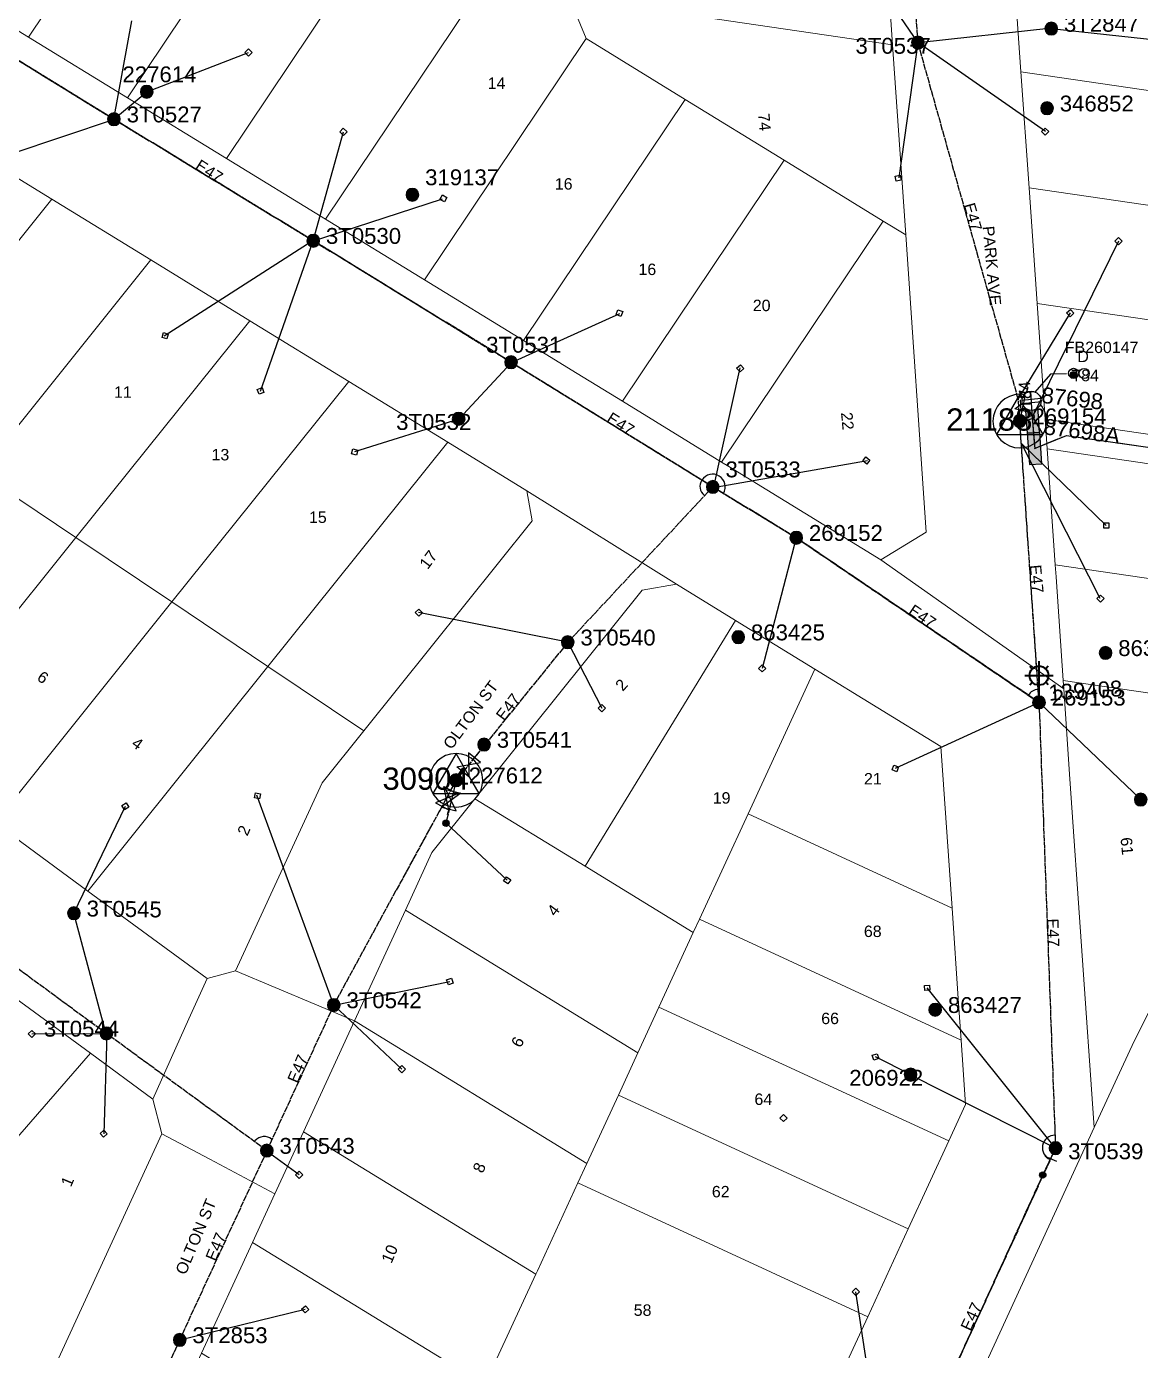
# Model space of a CAD drawing. Header units: metres. Extents: x 268894 to 271187, y 6187806 to 6189595.
# Drawn here: x 269968.2 to 270143.7, y 6188421.9 to 6188630.5 of the extents above; entities that cross this region are included whole.
import ezdxf
from ezdxf.enums import TextEntityAlignment as Align

# ---------------------------------------------------------------- set-up
doc = ezdxf.new("R2010")
doc.units = ezdxf.units.M
doc.linetypes.add('Cable Exist OH', pattern=[1, 1, 0])
doc.linetypes.add('Cable Exist UG', pattern=[8.2, 4, -1.2, 1.8, -1.2])
doc.layers.get('0').update_dxf_attribs({"color": 6})
doc.layers.add('Cadastre Land Parcels_SP_EXT', color=9, linetype='Continuous', lineweight=5)
doc.layers.add('Cadastre Roads_SP_EXT', color=9, linetype='Continuous', lineweight=5)
for name, color, linetype in [('Duct_SP_EXT', 7, 'Continuous'), ('Equip_LV_EXT', 7, 'Continuous'), ('Equip_SL_EXT', 7, 'Continuous'), ('Equip_SP_SL_EXT', 7, 'Continuous'), ('Mains_HV_EXT', 7, 'Continuous'), ('Mains_LV_EXT', 7, 'Continuous'), ('Mains_SL_EXT', 7, 'Continuous'), ('Services_SP_EXT', 7, 'Continuous'), ('Sub_SP_TR_HV_LV_EXT', 7, 'Continuous'), ('SupportsOH_SP_TR_HV_LV_SL_EXT', 7, 'Continuous'), ('SupportsUG_SP_LV_EXT', 7, 'Continuous'), ('Trench_SP_EXT', 7, 'Continuous')]:
    doc.layers.add(name, color=color, linetype=linetype)
doc.styles.add('iecARIAL', font='arial.ttf', dxfattribs={"height": 2})
doc.styles.add('POLE_LABEL', font='arial.ttf')
doc.styles.get("Standard").update_dxf_attribs({"font": 'arial.ttf'})

# ---------------------------------------------------------------- blocks, each defined once
blk = doc.blocks.new('SUB_POLE_EXT')
blk.add_wipeout([(0, 4.22), (0.42, 4.2), (0.83, 4.14), (1.21, 4.05), (1.62, 3.9), (1.99, 3.72), (2.35, 3.51), (2.68, 3.26), (2.99, 2.99), (3.28, 2.66), (3.52, 2.34), (3.76, 1.92), (3.9, 1.62), (4.04, 1.23), (4.18, 0.63), (4.22, 0), (4.18, -0.61), (4.06, -1.15), (3.9, -1.62), (3.58, -2.24), (3.22, -2.73), (2.97, -3.01), (2.68, -3.26), (2.36, -3.5), (2, -3.72), (1.64, -3.89), (1.25, -4.03), (0.82, -4.14), (0.42, -4.2), (0, -4.22), (-0.41, -4.2), (-0.8, -4.15), (-1.21, -4.05), (-1.62, -3.9), (-1.99, -3.73), (-2.35, -3.51), (-2.68, -3.26), (-2.96, -3.02), (-3.23, -2.72), (-3.51, -2.35), (-3.71, -2.01), (-3.91, -1.6), (-4.05, -1.21), (-4.16, -0.76), (-4.22, -0.14), (-4.21, 0.39), (-4.14, 0.83), (-4.03, 1.27), (-3.9, 1.63), (-3.71, 2.02), (-3.5, 2.37), (-3.28, 2.67), (-2.99, 2.99), (-2.68, 3.27), (-2.33, 3.52), (-1.98, 3.73), (-1.63, 3.9), (-1.2, 4.05), (-0.78, 4.15), (-0.4, 4.21)])
blk.add_line((2.16, 0.48), (2.16, 0.48, 0))
blk.add_lwpolyline([(-4.22, 0, 1), (4.22, 0, 1)], format="xyb", close=True)
blk.add_lwpolyline([(2.14, 0.52), (0, 4.22), (-3.66, -2.11), (3.66, -2.11)], close=True)
for tag, height, flags, p in [('ASSET_NUM', 3.5, 8, (2, 2)), ('STREET_CODE', 0.2, 9, (1.5, 0)), ('CONSTRUCTED_VOLTAGE', 0.2, 9, (1.5, -0.2)), ('OPERATING_VOLTAGE', 0.2, 9, (1.5, -0.6)), ('OPERATED_BY', 0.2, 9, (1.5, -0.8)), ('ORIENTATION', 0.2, 9, (1.5, -1.2)), ('OWNED_BY', 0.2, 9, (1.5, -1.4)), ('SECONDARY_VOLTAGE', 0.2, 9, (1.5, -1.6)), ('STATE', 0.2, 9, (1.5, -1.8)), ('SUBSTATION_TYPE', 0.2, 9, (1.5, -2)), ('NO_PHASES', 0.2, 9, (1.5, -0.4)), ('MAINTAINED_BY', 0.2, 9, (1.5, -1)), ('STREETNAME', 0.2, 9, (1.5, -2.8)), ('SUBURB', 0.2, 9, (1.5, -3)), ('Z', 0.2, 1, (1.5, -3.4)), ('USAGE', 0.2, 9, (1.5, -2.2)), ('LEGEND', 0.2, 9, (1.5, -2.4)), ('LOCATION', 0.2, 9, (1.5, -2.6)), ('NOTES', 0.2, 9, (1.5, -3.2))]:
    blk.add_attdef(tag, text='', height=height, dxfattribs=dict(flags=flags)).set_placement(p, align=Align.MIDDLE_LEFT)
blk = doc.blocks.new('PILLAR_EXT')
blk.add_hatch(color=256).paths.add_polyline_path([(-2.475, 0.99), (-2.475, -0.99), (2.475, -0.99), (2.475, 0.99)])
blk.add_lwpolyline([(-2.475, -0.99), (2.475, -0.99), (2.475, 0.99), (-2.475, 0.99)], close=True)
at = {"style": 'iecARIAL', "flags": 8}
blk.add_attdef('ASSET_NUM', (1.5, 3.5), '', height=2.5, dxfattribs=at)
for tag, p, flags in [('OWNED_BY', (0, -0.2), 9), ('STATE', (0, -0.4), 9), ('SUPPORT_TYPE', (0, -0.6), 9), ('STREETNAME', (0, -1.8), 9), ('SUBURB', (0, -2), 1), ('USAGE', (0, -0.8), 9), ('LEGEND', (0, -1), 9), ('LOCATION', (0, -1.2), 9), ('NOTES', (0, -1.4), 9), ('PARENT', (0, -1.6), 9)]:
    blk.add_attdef(tag, p, '', height=0.2, dxfattribs=dict(flags=flags))
blk = doc.blocks.new('DUCT_EXT')
blk.add_circle((0, 0.8), 0.8)
at = {"flags": 1}
blk.add_attdef('Z', (0, 0), '', height=0.2, dxfattribs=at)
at = {"flags": 9}
for tag, p in [('DUCT_CODE', (0, 0)), ('XSECT_TYPE', (0, -0.2)), ('STATE', (0, -0.6)), ('FB_REFERENCE', (0, -0.4)), ('NOTES', (0, -0.8))]:
    blk.add_attdef(tag, text='', height=0.2, dxfattribs=at).set_placement(p, align=Align.MIDDLE_LEFT)
blk = doc.blocks.new('LV_OH_LINKS_DISTFUSE_EXT')
for p, q in [((0, 0), (0.96, 0)), ((3.84, 0), (4.8, 0))]:
    blk.add_line(p, q)
blk.add_lwpolyline([(3.84, -1.2), (3.84, 1.2), (0.96, -1.2), (0.96, 1.2)], close=True)
at = {"flags": 9}
for tag, p in [('ACTUAL_STATUS', (0, 0)), ('CONSTRUCTED_VOLTAGE', (0, -0.2)), ('OPERATING_VOLTAGE', (0, -0.6)), ('ORIENTATION', (0, -0.8)), ('OWNED_BY', (0, -1)), ('STATE', (0, -1.2)), ('SWITCH_TYPE', (0, -1.4)), ('NO_PHASES', (0, -0.4)), ('USAGE', (0, -1.6)), ('NOTES', (0, -1.8))]:
    blk.add_attdef(tag, text='', height=0.2, dxfattribs=at).set_placement(p, align=Align.MIDDLE_LEFT)
at = {"flags": 1}
blk.add_attdef('Z', (0, 0), '', height=0.2, dxfattribs=at)
blk = doc.blocks.new('SL_LANTERN_EXT')
at = {"lineweight": 40}
for p, q in [((0, 1.97), (0, 6.47)), ((-2.25, 4.22), (2.25, 4.22)), ((-1.46, 5.68), (-1.06, 5.28)), ((1.46, 5.68), (1.06, 5.28)), ((-1.46, 2.76), (-1.06, 3.16)), ((0, 0), (0, 2.72)), ((1.46, 2.76), (1.06, 3.16))]:
    blk.add_line(p, q, dxfattribs=at)
blk.add_circle((0, 4.22), 1.5, dxfattribs=at)
at = {"style": 'iecARIAL', "flags": 8}
blk.add_attdef('ASSET_NUM', (1.5, 1.5), '', height=2.5, dxfattribs=at)
for tag, p, height, flags in [('OPERATING_VOLTAGE', (0.98, -1.65), 0.2, 9), ('ORIENTATION', (0.98, -1.85), 0.2, 9), ('OWNED_BY', (0.98, -2.05), 0.2, 9), ('STATE', (0.98, -2.25), 0.2, 9), ('CONSTRUCTED_VOLTAGE', (0.98, -0.65), 0.2, 9), ('CONTROL_TYPE', (0.98, -0.85), 0.2, 9), ('LANTERN_PURPOSE', (0.98, -1.05), 0.2, 9), ('LANTERN_TYPE', (0.98, -1.25), 0.2, 9), ('NO_PHASES', (0.98, -1.45), 0.2, 9), ('LNUMBER', (2.18, -3.25), 2.5, 8), ('USAGE', (0.98, -2.45), 0.2, 9), ('CEXIST', (0.98, -2.65), 0.2, 9), ('CNEW', (0.98, -2.85), 0.2, 9), ('CNUMBER', (0.98, -3.05), 0.2, 9), ('CREMOVE', (0.98, -3.25), 0.2, 9), ('CREPLACE', (0.98, -3.45), 0.2, 9), ('LKINGHEIGHT', (0.98, -3.65), 0.2, 9), ('LBRACKET', (0.98, -3.85), 0.2, 9), ('LBRACKETVOCAB', (0.98, -4.05), 0.2, 9), ('LCATEGORY', (0.98, -4.25), 0.2, 9), ('LCHARGE1', (0.98, -4.45), 0.2, 9), ('LCHARGE1PERCENT', (0.98, -4.65), 0.2, 9), ('LCHARGE2', (0.98, -4.85), 0.2, 9), ('LCHARGE2PERCENT', (0.98, -5.05), 0.2, 9), ('LCHARGE3', (0.98, -5.25), 0.2, 9), ('LCHARGE3PERCENT', (0.98, -5.45), 0.2, 9), ('LEXIST', (0.98, -5.65), 0.2, 9), ('LLAMP', (0.98, -5.85), 0.2, 9), ('LLAMPVOCAB', (0.98, -6.05), 0.2, 9), ('LMAST', (0.98, -6.25), 0.2, 9), ('LMASTVOCAB', (0.98, -6.45), 0.2, 9), ('LNEW', (0.98, -6.65), 0.2, 9), ('LANTNUMBER', (0.98, -6.85), 0.2, 9), ('LOUTREACH', (0.98, -7.25), 0.2, 9), ('LOUTREACHVOCAB', (0.98, -7.45), 0.2, 9), ('LRATECODE', (0.98, -7.65), 0.2, 9), ('LREMOVE', (0.98, -7.85), 0.2, 9), ('LREPLACE', (0.98, -8.05), 0.2, 9), ('LTYPE', (0.98, -8.25), 0.2, 9), ('LTYPEVOCAB', (0.98, -8.45), 0.2, 9), ('STREETNAME', (0.98, -9.25), 0.2, 9), ('SUBURB', (0.98, -9.45), 0.2, 1), ('LEGEND', (0.98, -8.65), 0.2, 9), ('LOCATION', (0.98, -8.85), 0.2, 9), ('NOTES', (0.98, -9.05), 0.2, 9)]:
    blk.add_attdef(tag, p, '', height=height, dxfattribs=dict(flags=flags))
blk = doc.blocks.new('CCP_EXT')
at = {"flags": 9}
for tag, p in [('STATE', (0, -1.8)), ('NOTES', (0, -2))]:
    blk.add_attdef(tag, text='', height=0.2, dxfattribs=at).set_placement(p, align=Align.MIDDLE_LEFT)
blk.add_wipeout([(0, 0.57), (0.57, 0), (0, -0.57), (-0.57, 0)])
blk.add_lwpolyline([(-0.57, 0), (0, 0.57), (0.57, 0), (0, -0.57), (-0.57, 0)])
at = {"flags": 1}
blk.add_attdef('Z', (0, 0), '', height=0.2, dxfattribs=at)
at = {"flags": 9}
for tag, p in [('CCP_TYPE', (0, 0)), ('CONSTRUCTED_VOLTAGE', (0, -0.2)), ('OPERATING_VOLTAGE', (0, -0.6)), ('ORIENTATION', (0, -0.8)), ('OWNED_BY', (0, -1)), ('NO_PHASES', (0, -0.4)), ('USAGE', (0, -1.2)), ('LEGEND', (0, -1.4)), ('LIFE_SUPPORT', (0, -1.6))]:
    blk.add_attdef(tag, text='', height=0.2, dxfattribs=at).set_placement(p, align=Align.MIDDLE_LEFT)
blk = doc.blocks.new('POLE_EXT')
blk.add_hatch(color=256).paths.add_polyline_path([(-1, 0, 1), (1, 0, 1)])
blk.add_lwpolyline([(-1, 0, 1), (1, 0, 1)], format="xyb", close=True)
for tag, height, flags, p in [('pNumber', 2.5, 8, (-17.84, 2.07)), ('OWNED_BY', 0.2, 9, (1.35, -0.4)), ('SPECIAL_USE', 0.2, 9, (1.35, -0.8)), ('STATE', 0.2, 9, (1.35, -1)), ('cLV', 0.2, 9, (1.35, -1.4)), ('hDepth', 0.2, 9, (1.35, -1.6)), ('hDia', 0.2, 9, (1.35, -1.8)), ('cHV', 0.2, 9, (1.35, -2)), ('PARENT', 0.2, 9, (1.35, -0.6)), ('USAGE', 0.2, 9, (1.35, -1.2)), ('cLinedev', 0.2, 9, (1.35, -3.4)), ('pExisting', 0.2, 9, (1.35, -3.8)), ('LBRACKET', 0.2, 9, (1.35, -2.2)), ('LExisting', 0.2, 9, (1.35, -2.4)), ('LANTNUMBER', 0.2, 9, (1.35, -2.6)), ('LOther', 0.2, 9, (1.35, -2.8)), ('LRemove', 0.2, 9, (1.35, -3)), ('LEGEND', 0.2, 9, (1.35, -3.2)), ('LOCATION', 0.2, 9, (1.35, -3.6)), ('PFNUMBER', 0.2, 9, (1.35, -4)), ('NEWPFNUMBER', 0.2, 9, (1.35, -4.2)), ('pFooting', 0.2, 9, (1.35, -4.4)), ('pNew', 0.2, 9, (1.35, -4.6)), ('pRelocate', 0.2, 9, (1.35, -5)), ('pRemove', 0.2, 9, (1.35, -5.2)), ('pReplace', 0.2, 9, (1.35, -5.4)), ('pStay', 0.2, 9, (1.35, -5.6)), ('pType', 0.2, 9, (1.35, -5.8)), ('cspan', 0.2, 9, (1.35, -6)), ('STREETNAME', 0.2, 9, (1.35, -6.2)), ('SUBURB', 0.2, 9, (1.35, -6.4)), ('OPERATED_BY', 0.2, 9, (1.36, -7.01)), ('NOTES', 0.2, 9, (1.35, -6.6)), ('MAINTAINED_BY', 0.2, 9, (1.36, -6.81))]:
    blk.add_attdef(tag, text='', height=height, dxfattribs=dict(flags=flags)).set_placement(p, align=Align.MIDDLE_LEFT)
at = {"style": 'POLE_LABEL'}
for tag, height, flags, p in [('ASSET_NUM', 2.5, 8, (2, 2)), ('STRUCTURE_PLANT_NUMBER', 0.2, 9, (1.35, 0.03)), ('STREET_CODE', 0.2, 9, (1.35, -0.2))]:
    blk.add_attdef(tag, text='', height=height, dxfattribs=dict(at, flags=flags)).set_placement(p, align=Align.MIDDLE_LEFT)
at = {"flags": 1}
blk.add_attdef('Z', (1.35, -7.33), '', height=0.2, dxfattribs=at)
blk = doc.blocks.new('LV_UG_LINKS_CLOSED_EXT')
blk.add_wipeout([(-1.06, 1.06), (-1.18, 0.92), (-1.29, 0.76), (-1.37, 0.59), (-1.43, 0.42), (-1.48, 0.23), (-1.49, 0.05), (-1.49, -0.14), (-1.46, -0.33), (-1.41, -0.51), (-1.33, -0.68), (-1.24, -0.84), (-1.12, -0.99), (-0.99, -1.12), (-0.84, -1.24), (-0.68, -1.33), (-0.51, -1.41), (-0.33, -1.46), (-0.14, -1.49), (0.05, -1.49), (0.23, -1.48), (0.42, -1.43), (0.59, -1.37), (0.76, -1.29), (0.92, -1.18), (1.06, -1.06), (1.18, -0.92), (1.29, -0.76), (1.37, -0.59), (1.43, -0.42), (1.48, -0.23), (1.49, -0.05), (1.49, 0.14), (1.46, 0.33), (1.41, 0.51), (1.33, 0.68), (1.24, 0.84), (1.12, 0.99), (0.99, 1.12), (0.84, 1.24), (0.68, 1.33), (0.51, 1.41), (0.33, 1.46), (0.14, 1.49), (-0.05, 1.49), (-0.23, 1.48), (-0.42, 1.43), (-0.59, 1.37), (-0.76, 1.29), (-0.92, 1.18)])
for p, q in [((-0.25, -1.48), (-0.25, 1.48)), ((0.25, -1.48), (0.25, 1.48))]:
    blk.add_line(p, q)
blk.add_circle((0, 0), 1.5)
at = {"flags": 9}
for tag, p in [('ACTUAL_STATUS', (0, 0)), ('CONSTRUCTED_VOLTAGE', (0, -0.2)), ('OPERATING_VOLTAGE', (0, -0.6)), ('ORIENTATION', (0, -0.8)), ('STATE', (0, -1)), ('SWITCH_TYPE', (0, -1.2)), ('NO_PHASES', (0, -0.4)), ('USAGE', (0, -1.4)), ('NOTES', (0, -1.6))]:
    blk.add_attdef(tag, text='', height=0.2, dxfattribs=at).set_placement(p, align=Align.MIDDLE_LEFT)
at = {"flags": 1}
blk.add_attdef('Z', (0, 0), '', height=0.2, dxfattribs=at)
blk = doc.blocks.new('End Shackle_EXT')
at = {"flags": 9}
for tag, p in [('USAGE', (0, -1.4)), ('NOTES', (0, -1.6))]:
    blk.add_attdef(tag, text='', height=0.2, dxfattribs=at).set_placement(p, align=Align.MIDDLE_LEFT)
blk.add_wipeout([(0, 0.25), (1.81, 0.25), (1.82, -0.25), (0, -0.25)])
blk.add_line((1.81, -1), (1.81, 1))
at = {"flags": 1}
blk.add_attdef('Z', (0, 0), '', height=0.2, dxfattribs=at)
at = {"flags": 9}
for tag, p in [('CONNECTOR_TYPE', (0, 0)), ('CONSTRUCTED_VOLTAGE', (0, -0.2)), ('OPERATING_VOLTAGE', (0, -0.6)), ('ORIENTATION', (0, -0.8)), ('OWNED_BY', (0, -1)), ('STATE', (0, -1.2)), ('NO_PHASES', (0, -0.4))]:
    blk.add_attdef(tag, text='', height=0.2, dxfattribs=at).set_placement(p, align=Align.MIDDLE_LEFT)
blk = doc.blocks.new('CABLE_LARGE_EXT')
h = blk.add_hatch(color=256)
edge = h.paths.add_edge_path()
edge.add_arc((0, 0.55), 0.55, 0, 360)
blk.add_circle((0, 0.55), 0.55)
at = {"flags": 1}
blk.add_attdef('Z', (0, 0), '', height=0.2, dxfattribs=at)
at = {"flags": 9}
for tag, p in [('COND_CODE', (0, 0)), ('STATE', (0, -0.4)), ('XSECT_SIZE', (0, -0.6)), ('FB_REFERENCE', (0, -0.2)), ('NOTES', (0, -0.8))]:
    blk.add_attdef(tag, text='', height=0.2, dxfattribs=at).set_placement(p, align=Align.MIDDLE_LEFT)
blk = doc.blocks.new('CONNECTOR_NODE_EXT')
h = blk.add_hatch(color=256)
edge = h.paths.add_edge_path()
edge.add_arc((0, 0), 0.5, 0, 360)
blk.add_circle((0, 0), 0.5)
at = {"flags": 1}
blk.add_attdef('Z', (0, 0), '', height=0.2, dxfattribs=at)
at = {"flags": 9}
for tag, p in [('CONNECTOR_TYPE', (0, 0)), ('CONSTRUCTED_VOLTAGE', (0, -0.2)), ('OPERATING_VOLTAGE', (0, -0.6)), ('ORIENTATION', (0, -0.8)), ('SUBTYPE', (0, -1)), ('NO_PHASES', (0, -0.4)), ('USAGE', (0, -1.2)), ('NOTES', (0, -1.4))]:
    blk.add_attdef(tag, text='', height=0.2, dxfattribs=at).set_placement(p, align=Align.MIDDLE_LEFT)

msp = doc.modelspace()

# ---------------------------------------------------------------- linework, layer by layer
at = {"layer": 'Cadastre Land Parcels_SP_EXT', "linetype": 'Continuous'}
for points in [[(270011.23, 6188692.58), (269996.88, 6188694.68), (269991.19, 6188695.51), (269952.91, 6188638.44), (269968.51, 6188628.87), (270011.23, 6188692.58)], [(270031.27, 6188689.65), (270011.23, 6188692.58), (269968.51, 6188628.87), (269984.1, 6188619.31), (270031.27, 6188689.65)], [(270039.63, 6188669.31), (270037.86, 6188673.62), (270031.27, 6188689.65), (269984.1, 6188619.31), (269999.69, 6188609.74), (270039.63, 6188669.31)], [(270048, 6188648.96), (270045.77, 6188654.38), (270039.63, 6188669.31), (269999.69, 6188609.74), (270015.29, 6188600.18), (270048, 6188648.96)], [(270103.39, 6188645.87), (270045.77, 6188654.38), (270048, 6188648.96), (270053.68, 6188635.14), (270104.64, 6188627.62), (270103.39, 6188645.87)], [(270056.36, 6188628.62), (270053.68, 6188635.14), (270048, 6188648.96), (270015.29, 6188600.18), (270030.88, 6188590.61), (270056.36, 6188628.62)], [(270180.47, 6188633.32), (270123.6, 6188641.63), (270124.86, 6188623.38), (270179.71, 6188615.36), (270180.47, 6188633.32)], [(270104.64, 6188627.62), (270053.68, 6188635.14), (270056.36, 6188628.62), (270071.96, 6188619.04), (270087.55, 6188609.46), (270103.15, 6188599.88), (270106.7, 6188597.7), (270104.64, 6188627.62)], [(270071.96, 6188619.04), (270056.36, 6188628.62), (270030.88, 6188590.61), (270046.47, 6188581.05), (270071.96, 6188619.04)], [(270179.71, 6188615.36), (270124.86, 6188623.38), (270126.13, 6188605.13), (270178.96, 6188597.41), (270179.71, 6188615.36)], [(270087.55, 6188609.46), (270071.96, 6188619.04), (270046.47, 6188581.05), (270054.96, 6188575.84), (270062.07, 6188571.48), (270087.55, 6188609.46)], [(269972.17, 6188603.31), (269956.58, 6188612.88), (269930.58, 6188580.46), (269945.71, 6188570.31), (269972.17, 6188603.31)], [(270103.15, 6188599.88), (270087.55, 6188609.46), (270062.07, 6188571.48), (270077.66, 6188561.91), (270103.15, 6188599.88)], [(270178.96, 6188597.41), (270126.13, 6188605.13), (270127.4, 6188586.88), (270178.2, 6188579.46), (270178.96, 6188597.41)], [(269987.77, 6188593.75), (269972.17, 6188603.31), (269945.71, 6188570.31), (269960.83, 6188560.17), (269987.77, 6188593.75)], [(270109.92, 6188550.86), (270106.7, 6188597.7), (270103.15, 6188599.88), (270077.66, 6188561.91), (270078.82, 6188561.2), (270102.76, 6188546.52), (270109.92, 6188550.86)], [(270003.36, 6188584.18), (269987.77, 6188593.75), (269960.83, 6188560.17), (269975.96, 6188550.02), (270003.36, 6188584.18)], [(270018.95, 6188574.62), (270003.36, 6188584.18), (269975.96, 6188550.02), (269991.08, 6188539.87), (270018.95, 6188574.62)], [(270034.54, 6188565.05), (270018.95, 6188574.62), (269991.08, 6188539.87), (270006.21, 6188529.72), (270034.54, 6188565.05)], [(270047.84, 6188552.63), (270047.01, 6188557.4), (270034.54, 6188565.05), (270006.21, 6188529.72), (270021.33, 6188519.57), (270047.84, 6188552.63)], [(269975.96, 6188550.02), (269960.83, 6188560.17), (269933.87, 6188526.51), (269948.52, 6188515.78), (269975.96, 6188550.02)], [(269991.08, 6188539.87), (269975.96, 6188550.02), (269948.52, 6188515.78), (269963.18, 6188505.05), (269991.08, 6188539.87)], [(270177, 6188538.88), (270130.25, 6188545.72), (270130.39, 6188543.81), (270131.52, 6188527.47), (270168.53, 6188522.06), (270177, 6188538.88)], [(270006.21, 6188529.72), (269991.08, 6188539.87), (269963.18, 6188505.05), (269977.84, 6188494.32), (270006.21, 6188529.72)], [(270074.21, 6188489.87), (270081.87, 6188506.47), (270092.38, 6188529.28), (270079.91, 6188536.93), (270056.18, 6188498.24), (270073.24, 6188487.77), (270074.21, 6188489.87)], [(270001.12, 6188481.73), (270014.76, 6188511.36), (270021.33, 6188519.57), (270006.21, 6188529.72), (269977.84, 6188494.32), (269996.64, 6188480.56), (270001.12, 6188481.73)], [(270112.25, 6188517.09), (270092.38, 6188529.28), (270081.87, 6188506.47), (270114, 6188491.63), (270112.25, 6188517.09)], [(270142.68, 6188470.7), (270168.53, 6188522.06), (270131.52, 6188527.47), (270131.61, 6188526.18), (270132.5, 6188512.73), (270136.41, 6188457.1), (270142.68, 6188470.7)], [(270115.04, 6188476.59), (270114, 6188491.63), (270081.87, 6188506.47), (270074.21, 6188489.87), (270115.43, 6188470.83), (270115.04, 6188476.59)], [(270061.45, 6188462.19), (270064.51, 6188468.85), (270027.87, 6188491.3), (270019.85, 6188473.86), (270056.48, 6188451.42), (270061.45, 6188462.19)], [(270116.13, 6188460.7), (270115.43, 6188470.83), (270074.21, 6188489.87), (270073.24, 6188487.77), (270067.83, 6188476.03), (270113.48, 6188454.95), (270116.13, 6188460.7)], [(269978.26, 6188468.76), (269963.49, 6188479.57), (269934.28, 6188446.04), (269948.63, 6188434.76), (269978.26, 6188468.76)], [(270113.48, 6188454.95), (270067.83, 6188476.03), (270064.51, 6188468.85), (270061.45, 6188462.19), (270107.09, 6188441.11), (270113.48, 6188454.95)], [(270048.68, 6188434.52), (270055.06, 6188448.36), (270056.48, 6188451.42), (270019.85, 6188473.86), (270011.83, 6188456.41), (270048.44, 6188433.99), (270048.68, 6188434.52)], [(269989.52, 6188456.08), (269988.09, 6188461.56), (269978.26, 6188468.76), (269948.63, 6188434.76), (269971.46, 6188416.81), (269989.52, 6188456.08)], [(270107.09, 6188441.11), (270061.45, 6188462.19), (270056.48, 6188451.42), (270055.06, 6188448.36), (270100.71, 6188427.27), (270107.09, 6188441.11)], [(270042.3, 6188420.68), (270048.44, 6188433.99), (270011.83, 6188456.41), (270007.33, 6188446.63), (270003.8, 6188438.97), (270040.39, 6188416.55), (270042.3, 6188420.68)], [(270100.71, 6188427.27), (270055.06, 6188448.36), (270048.68, 6188434.52), (270048.44, 6188433.99), (270042.3, 6188420.68), (270087.93, 6188399.59), (270100.71, 6188427.27)], [(270035.91, 6188406.84), (270040.39, 6188416.55), (270003.8, 6188438.97), (269995.78, 6188421.52), (270032.35, 6188399.11), (270035.91, 6188406.84)]]:
    msp.add_lwpolyline(points, close=True, dxfattribs=at)
at = {"layer": 'Mains_HV_EXT', "color": 7, "linetype": 'Cable Exist OH'}
msp.add_lwpolyline([(269904.67, 6188663.45), (269950.82, 6188635.03), (269981.97, 6188615.92), (270013.36, 6188596.78), (270044.52, 6188577.64), (270076.31, 6188558)], dxfattribs=at)
at = {"layer": 'Mains_HV_EXT', "linetype": 'Continuous'}
for points in [[(270077.98, 6188556.98, 0.999987), (270074.6, 6188559.06)], [(270074.6, 6188559.06, 0.401524), (270074.98, 6188556.65)], [(270127.58, 6188526.07, 0.271034), (270126, 6188525.14)]]:
    msp.add_lwpolyline(points, format="xyb", dxfattribs=at)
at = {"layer": 'Mains_LV_EXT', "linetype": 'Cable Exist OH'}
for points in [[(270108.63, 6188627.98), (270106.17, 6188664.42)], [(269981.93, 6188615.95), (269950.82, 6188635.03)], [(270013.3, 6188596.82), (269981.97, 6188615.92)], [(270044.6, 6188577.59), (270044.52, 6188577.64), (270013.36, 6188596.78), (270013.3, 6188596.82)], [(270076.43, 6188557.92), (270076.31, 6188558), (270044.6, 6188577.59)], [(270076.31, 6188558), (270053.46, 6188533.51)], [(270089.45, 6188549.99), (270076.43, 6188557.92)], [(270127.7, 6188524.05), (270089.45, 6188549.99)], [(270016.6, 6188476.37), (270006.05, 6188453.43)], [(270006.02, 6188453.37), (269992.36, 6188423.73)], [(269992.33, 6188423.6), (269985, 6188407.92)]]:
    msp.add_lwpolyline(points, dxfattribs=at)
at = {"layer": 'Mains_LV_EXT', "linetype": 'Continuous'}
for points in [[(270124.47, 6188571.33, 1.023117), (270124.89, 6188565.29)], [(270074.6, 6188559.06, 0.397756), (270074.98, 6188556.65)], [(270127.58, 6188526.07, 0.281347), (270126, 6188525.14)], [(270006.85, 6188455.21, 0.413179), (270004.18, 6188454.97)], [(270130.22, 6188455.87, 0.82634), (270129.48, 6188452.04)]]:
    msp.add_lwpolyline(points, format="xyb", dxfattribs=at)
at = {"layer": 'Mains_SL_EXT', "linetype": 'Cable Exist OH'}
msp.add_lwpolyline([(270128.29, 6188449.58), (270104.09, 6188396.65)], dxfattribs=at)
at = {"layer": 'Services_SP_EXT'}
for points in [[(270108.65, 6188627.94), (270100.34, 6188640.13)], [(269981.93, 6188615.95), (269984.8, 6188631.44)], [(270129.71, 6188630.28), (270108.65, 6188627.94)], [(270129.63, 6188630.2), (270153.37, 6188627.64)], [(269981.97, 6188615.92), (269987.13, 6188620.24)], [(269982.01, 6188615.9), (269957.55, 6188607.67)], [(270143.67, 6188508.79), (270127.71, 6188524.02)], [(270130.3, 6188453.82), (270107.19, 6188465.48)]]:
    msp.add_lwpolyline(points, dxfattribs=at)

# ---------------------------------------------------------------- block references
at = {"layer": 'Duct_SP_EXT'}
for name, p in [('DUCT_EXT', (270133.15, 6188575.08)), ('DUCT_EXT', (270134.82, 6188575.07)), ('CABLE_LARGE_EXT', (270133.15, 6188575.08))]:
    msp.add_blockref(name, p, dxfattribs=at)
at = {"layer": 'Equip_LV_EXT'}
msp.add_blockref('CONNECTOR_NODE_EXT', (270034.28, 6188505.02), dxfattribs=at)
at = {"layer": 'Equip_SL_EXT'}
msp.add_blockref('CONNECTOR_NODE_EXT', (270128.29, 6188449.58), dxfattribs=at)
at = {"layer": 'Equip_SP_SL_EXT'}
ref = msp.add_blockref('SL_LANTERN_EXT', (270127.7, 6188524.05), dxfattribs=at)
ref.add_attrib('ASSET_NUM', '139408', dxfattribs={"layer": '0', "height": 2.5, "rotation": 3.6215, "style": 'iecARIAL'}).set_placement((270129.2, 6188525.55), align=Align.MIDDLE_LEFT)
at = {"layer": 'Sub_SP_TR_HV_LV_EXT'}
ref = msp.add_blockref('SUB_POLE_EXT', (270035.86, 6188511.78), dxfattribs=at)
ref.add_attrib('ASSET_NUM', '30904', dxfattribs={"layer": '0', "height": 3.5}).set_placement((270037.86, 6188512.03), align=Align.MIDDLE_RIGHT)
at = {"layer": 'SupportsOH_SP_TR_HV_LV_SL_EXT'}
ref = msp.add_blockref('POLE_EXT', (270129.63, 6188630.2), dxfattribs=at)
ref.add_attrib('ASSET_NUM', '3T2847', dxfattribs={"layer": '0', "height": 2.5, "style": 'POLE_LABEL'}).set_placement((270131.63, 6188630.95), align=Align.MIDDLE_LEFT)
ref = msp.add_blockref('POLE_EXT', (270108.63, 6188627.98), dxfattribs=at)
ref.add_attrib('ASSET_NUM', '3T0537', dxfattribs={"layer": '0', "height": 2.5, "style": 'POLE_LABEL'}).set_placement((270110.63, 6188628.73), align=Align.TOP_RIGHT)
ref = msp.add_blockref('POLE_EXT', (269987.13, 6188620.24), dxfattribs=at)
ref.add_attrib('ASSET_NUM', '227614', dxfattribs={"layer": '0', "height": 2.5, "style": 'POLE_LABEL'}).set_placement((269989.13, 6188620.99), align=Align.BOTTOM_CENTER)
ref = msp.add_blockref('POLE_EXT', (270128.97, 6188617.64), dxfattribs=at)
ref.add_attrib('ASSET_NUM', '346852', dxfattribs={"layer": '0', "height": 2.5, "style": 'POLE_LABEL'}).set_placement((270130.97, 6188618.39), align=Align.MIDDLE_LEFT)
ref = msp.add_blockref('POLE_EXT', (269981.97, 6188615.92), dxfattribs=at)
ref.add_attrib('ASSET_NUM', '3T0527', dxfattribs={"layer": '0', "height": 2.5, "style": 'POLE_LABEL'}).set_placement((269983.97, 6188616.67), align=Align.MIDDLE_LEFT)
ref = msp.add_blockref('POLE_EXT', (270013.36, 6188596.78), dxfattribs=at)
ref.add_attrib('ASSET_NUM', '3T0530', dxfattribs={"layer": '0', "height": 2.5, "style": 'POLE_LABEL'}).set_placement((270015.36, 6188597.53), align=Align.MIDDLE_LEFT)
ref = msp.add_blockref('POLE_EXT', (270044.52, 6188577.64), dxfattribs=at)
ref.add_attrib('ASSET_NUM', '3T0531', dxfattribs={"layer": '0', "height": 2.5, "style": 'POLE_LABEL'}).set_placement((270046.52, 6188578.39), align=Align.BOTTOM_CENTER)
ref = msp.add_blockref('POLE_EXT', (270036.27, 6188568.72), dxfattribs=at)
ref.add_attrib('ASSET_NUM', '3T0532', dxfattribs={"layer": '0', "height": 2.5, "style": 'POLE_LABEL'}).set_placement((270038.27, 6188569.47), align=Align.TOP_RIGHT)
ref = msp.add_blockref('POLE_EXT', (270076.31, 6188558), dxfattribs=at)
ref.add_attrib('ASSET_NUM', '3T0533', dxfattribs={"layer": '0', "height": 2.5, "style": 'POLE_LABEL'}).set_placement((270078.31, 6188558.75), align=Align.BOTTOM_LEFT)
ref = msp.add_blockref('POLE_EXT', (270089.45, 6188549.99), dxfattribs=at)
ref.add_attrib('ASSET_NUM', '269152', dxfattribs={"layer": '0', "height": 2.5, "style": 'POLE_LABEL'}).set_placement((270091.45, 6188550.74), align=Align.MIDDLE_LEFT)
ref = msp.add_blockref('POLE_EXT', (270053.46, 6188533.51), dxfattribs=at)
ref.add_attrib('ASSET_NUM', '3T0540', dxfattribs={"layer": '0', "height": 2.5, "style": 'POLE_LABEL'}).set_placement((270055.46, 6188534.26), align=Align.MIDDLE_LEFT)
ref = msp.add_blockref('POLE_EXT', (270080.32, 6188534.32), dxfattribs=at)
ref.add_attrib('ASSET_NUM', '863425', dxfattribs={"layer": '0', "height": 2.5, "style": 'POLE_LABEL'}).set_placement((270082.32, 6188535.07), align=Align.MIDDLE_LEFT)
ref = msp.add_blockref('POLE_EXT', (270138.18, 6188531.85), dxfattribs=at)
ref.add_attrib('ASSET_NUM', '863426', dxfattribs={"layer": '0', "height": 2.5, "style": 'POLE_LABEL'}).set_placement((270140.18, 6188532.6), align=Align.MIDDLE_LEFT)
ref = msp.add_blockref('POLE_EXT', (270127.7, 6188524.05), dxfattribs=at)
ref.add_attrib('ASSET_NUM', '269153', dxfattribs={"layer": '0', "height": 2.5, "style": 'POLE_LABEL'}).set_placement((270129.7, 6188524.8), align=Align.MIDDLE_LEFT)
ref = msp.add_blockref('POLE_EXT', (270143.72, 6188508.74), dxfattribs=at)
ref.add_attrib('ASSET_NUM', '227611', dxfattribs={"layer": '0', "height": 2.5, "style": 'POLE_LABEL'}).set_placement((270145.72, 6188509.49), align=Align.TOP_LEFT)
ref = msp.add_blockref('POLE_EXT', (269975.66, 6188490.83), dxfattribs=at)
ref.add_attrib('ASSET_NUM', '3T0545', dxfattribs={"layer": '0', "height": 2.5, "rotation": 359.2165, "style": 'POLE_LABEL'}).set_placement((269977.66, 6188491.58), align=Align.MIDDLE_LEFT)
ref = msp.add_blockref('POLE_EXT', (270016.6, 6188476.37), dxfattribs=at)
ref.add_attrib('ASSET_NUM', '3T0542', dxfattribs={"layer": '0', "height": 2.5, "style": 'POLE_LABEL'}).set_placement((270018.6, 6188477.12), align=Align.MIDDLE_LEFT)
ref = msp.add_blockref('POLE_EXT', (269980.77, 6188471.89), dxfattribs=at)
ref.add_attrib('ASSET_NUM', '3T0544', dxfattribs={"layer": '0', "height": 2.5, "style": 'POLE_LABEL'}).set_placement((269982.77, 6188472.64), align=Align.MIDDLE_RIGHT)
ref = msp.add_blockref('POLE_EXT', (270006.05, 6188453.43), dxfattribs=at)
ref.add_attrib('ASSET_NUM', '3T0543', dxfattribs={"layer": '0', "height": 2.5, "style": 'POLE_LABEL'}).set_placement((270008.05, 6188454.18), align=Align.MIDDLE_LEFT)
ref = msp.add_blockref('POLE_EXT', (269992.33, 6188423.6), dxfattribs=at)
ref.add_attrib('ASSET_NUM', '3T2853', dxfattribs={"layer": '0', "height": 2.5, "style": 'POLE_LABEL'}).set_placement((269994.33, 6188424.35), align=Align.MIDDLE_LEFT)

# ---------------------------------------------------------------- texts
at = {"layer": 'Cadastre Land Parcels_SP_EXT'}
for s, p in [('14', (270040.84, 6188620.7)), ('16', (270051.42, 6188604.83)), ('16', (270064.6, 6188591.37)), ('20', (270082.61, 6188585.68)), ('11', (269981.98, 6188572.03)), ('13', (269997.34, 6188562.17)), ('15', (270012.69, 6188552.32)), ('21', (270100.13, 6188511.12)), ('19', (270076.3, 6188508.09)), ('68', (270100.11, 6188487.08)), ('66', (270093.39, 6188473.36)), ('64', (270082.87, 6188460.63)), ('62', (270076.16, 6188446.07)), ('58', (270063.85, 6188427.4))]:
    msp.add_text(s, height=1.8, dxfattribs=at).set_placement(p)
for s, rotation, p in [('74', 275.4496, (270083.43, 6188616.78)), ('22', 275.3392, (270096.5, 6188569.68)), ('17', 53.1993, (270031.38, 6188544.88)), ('6', 323.9214, (269969.69, 6188527.68)), ('2', 48.57, (270062.13, 6188525.69)), ('4', 324.3924, (269984.58, 6188517.24)), ('2', 66.7674, (270002.98, 6188502.88)), ('61', 275.178, (270140.54, 6188502.71)), ('4', 53.24, (270051.5, 6188490.21)), ('6', 62.41, (270046.03, 6188469.52)), ('8', 66.5093, (270040.06, 6188449.76)), ('1', 67.0626, (269975.19, 6188447.59)), ('10', 67.15, (270025.68, 6188435.54))]:
    msp.add_text(s, height=1.8, rotation=rotation, dxfattribs=at).set_placement(p)
at = {"layer": 'Cadastre Roads_SP_EXT'}
for s, rotation, p in [('PARK AVE', 275.2486, (270118.82, 6188599.02)), ('OLTON ST', 67.0419, (269993.24, 6188433.73))]:
    msp.add_text(s, height=1.8, rotation=rotation, dxfattribs=at).set_placement(p)
at = {"layer": 'Duct_SP_EXT'}
for s, p in [('FB260147', (270131.76, 6188579.08)), ('D', (270133.74, 6188577.65)), ('T84', (270132.81, 6188574.65))]:
    msp.add_text(s, height=1.8, dxfattribs=at).set_placement(p)
at = {"layer": 'Mains_LV_EXT'}
for rotation, p in [(327.4146, (269994.61, 6188608.17)), (285.7215, (270115.82, 6188602.44)), (327.5169, (270059.43, 6188568.35)), (275.362, (270126.23, 6188545.65)), (325.8529, (270106.97, 6188538.11)), (52.8782, (270043.44, 6188521)), (272.1181, (270128.96, 6188489.97)), (67.0951, (270010.88, 6188463.93)), (67.0743, (269997.98, 6188435.89)), (65.0352, (270116.9, 6188424.89))]:
    msp.add_text('E47', height=1.8, rotation=rotation, dxfattribs=at).set_placement(p)

# ---------------------------------------------------------------- next in the draw order: linework, layer by layer
at = {"layer": 'Cadastre Land Parcels_SP_EXT', "linetype": 'Continuous'}
for points in [[(270079.91, 6188536.93), (270070.57, 6188542.67), (270065.17, 6188541.73), (270038.84, 6188508.87), (270056.18, 6188498.24), (270079.91, 6188536.93)], [(270067.83, 6188476.03), (270073.24, 6188487.77), (270056.18, 6188498.24), (270038.84, 6188508.87), (270032.05, 6188500.4), (270027.87, 6188491.3), (270064.51, 6188468.85), (270067.83, 6188476.03)]]:
    msp.add_lwpolyline(points, close=True, dxfattribs=at)
at = {"layer": 'Mains_LV_EXT', "linetype": 'Cable Exist OH'}
for points in [[(270053.46, 6188533.51), (270035.86, 6188511.78)], [(270035.86, 6188511.78), (270034.28, 6188505.02)]]:
    msp.add_lwpolyline(points, dxfattribs=at)

# ---------------------------------------------------------------- next in the draw order: block references
at = {"layer": 'Equip_LV_EXT'}
for p, rotation in [((270036.32, 6188512.37), 50.36073095953552), ((270035.46, 6188511.07), 242.1034894309784), ((270035.67, 6188510.96), 255.7189043392465)]:
    msp.add_blockref('LV_OH_LINKS_DISTFUSE_EXT', p, dxfattribs=dict(at, rotation=rotation))
at = {"layer": 'Sub_SP_TR_HV_LV_EXT'}
ref = msp.add_blockref('SUB_POLE_EXT', (270124.67, 6188568.36), dxfattribs=at)
ref.add_attrib('ASSET_NUM', '21188', dxfattribs={"layer": '0', "height": 3.5}).set_placement((270126.67, 6188568.61), align=Align.MIDDLE_RIGHT)
at = {"layer": 'SupportsOH_SP_TR_HV_LV_SL_EXT'}
ref = msp.add_blockref('POLE_EXT', (270040.28, 6188517.4), dxfattribs=at)
ref.add_attrib('ASSET_NUM', '3T0541', dxfattribs={"layer": '0', "height": 2.5, "style": 'POLE_LABEL'}).set_placement((270042.28, 6188518.15), align=Align.MIDDLE_LEFT)
ref = msp.add_blockref('POLE_EXT', (270035.86, 6188511.78), dxfattribs=at)
ref.add_attrib('ASSET_NUM', '227612', dxfattribs={"layer": '0', "height": 2.5, "style": 'POLE_LABEL'}).set_placement((270037.86, 6188512.53), align=Align.MIDDLE_LEFT)

# ---------------------------------------------------------------- next in the draw order: texts
at = {"layer": 'Cadastre Roads_SP_EXT'}
msp.add_text('OLTON ST', height=1.8, rotation=53.2234, dxfattribs=at).set_placement((270035.13, 6188516.5))

# ---------------------------------------------------------------- next in the draw order: linework, layer by layer
at = {"layer": 'Cadastre Land Parcels_SP_EXT', "linetype": 'Continuous'}
for points in [[(270222.09, 6188619.01), (270258.78, 6188652.4), (270262.55, 6188655.84), (270181.91, 6188667.62), (270181.22, 6188651.27), (270180.47, 6188633.32), (270179.71, 6188615.36), (270178.96, 6188597.41), (270178.2, 6188579.46), (270177.44, 6188561.51), (270128.66, 6188568.64), (270128.99, 6188563.97), (270186.13, 6188555.61), (270222.09, 6188619.01)], [(269940.32, 6187953.33), (269986.54, 6188035.29), (270000.86, 6188065.55), (270179.62, 6188453.38), (270214.85, 6188523.55), (270267.33, 6188578.19), (270322.12, 6188628.08), (270339.39, 6188642.6), (270262.55, 6188655.84), (270258.78, 6188652.4), (270222.09, 6188619.01), (270186.13, 6188555.61), (270177, 6188538.88), (270168.53, 6188522.06), (270142.68, 6188470.7), (270136.41, 6188457.1), (270079.01, 6188332.15), (270095.17, 6188319.31), (269919.63, 6187948.18), (269861.07, 6187857.04), (269870.56, 6187862.39), (269889.03, 6187862.39), (269940.32, 6187953.33)], [(270178.2, 6188579.46), (270127.4, 6188586.88), (270128.66, 6188568.64), (270177.44, 6188561.51), (270178.2, 6188579.46)], [(270186.13, 6188555.61), (270128.99, 6188563.97), (270130.25, 6188545.72), (270177, 6188538.88), (270186.13, 6188555.61)]]:
    msp.add_lwpolyline(points, close=True, dxfattribs=at)
at = {"layer": 'Duct_SP_EXT'}
for p in [(270124.62, 6188568.62), (270124.76, 6188568.17)]:
    msp.add_line(p, (270124.69, 6188568.4), dxfattribs=at)
msp.add_lwpolyline([(270132.02, 6188575.79), (270129.49, 6188575.78), (270125.61, 6188571.29), (270126.05, 6188569.21)], dxfattribs=at)
at = {"layer": 'Mains_HV_EXT', "linetype": 'Cable Exist OH'}
msp.add_lwpolyline([(270127.71, 6188524.02), (270124.67, 6188568.36)], dxfattribs=at)
at = {"layer": 'Mains_LV_EXT', "linetype": 'Cable Exist OH'}
for points in [[(270124.91, 6188564.94), (270124.69, 6188568.4)], [(270127.7, 6188524.05), (270124.91, 6188564.91)]]:
    msp.add_lwpolyline(points, dxfattribs=at)
at = {"layer": 'Trench_SP_EXT', "linetype": 'Cable Exist UG'}
msp.add_lwpolyline([(270126.61, 6188569), (270127, 6188564.12)], dxfattribs=at)

# ---------------------------------------------------------------- next in the draw order: block references
at = {"layer": 'Equip_LV_EXT', "rotation": 76.22623509722808}
msp.add_blockref('LV_OH_LINKS_DISTFUSE_EXT', (270124.83, 6188569.07), dxfattribs=at)
at = {"layer": 'SupportsUG_SP_LV_EXT'}
ref = msp.add_blockref('PILLAR_EXT', (270126.63, 6188568.99), dxfattribs=dict(at, rotation=94.02098666076434))
ref.add_attrib('ASSET_NUM', '87698', dxfattribs={"layer": '0', "height": 2.5, "rotation": 353.5042, "style": 'iecARIAL'}).set_placement((270128.13, 6188572.49), align=Align.MIDDLE_LEFT)
ref = msp.add_blockref('PILLAR_EXT', (270127, 6188564.04), dxfattribs=dict(at, rotation=274.2095358968655))
ref.add_attrib('ASSET_NUM', '87698A', dxfattribs={"layer": '0', "height": 2.5, "rotation": 352.6839, "style": 'iecARIAL'}).set_placement((270128.5, 6188567.54), align=Align.MIDDLE_LEFT)

# ---------------------------------------------------------------- next in the draw order: block references
at = {"layer": 'Services_SP_EXT'}
for p in [(270003.17, 6188626.43), (270128.66, 6188613.96), (270140.24, 6188596.71), (270137.37, 6188540.39), (270084.08, 6188529.41), (270058.83, 6188523.13), (269969.04, 6188471.81), (270027.31, 6188466.25), (270011.16, 6188449.6), (270098.86, 6188431.2)]:
    msp.add_blockref('CCP_EXT', p, dxfattribs=at)
for p, rotation in [((270018.11, 6188613.93), 91.15883511939586), ((270105.53, 6188606.63), 235.8566524766412), ((270033.87, 6188603.44), 17.33297370520682), ((270061.6, 6188585.38), 25.02806973085908), ((270132.62, 6188585.38), 357.5190016354153), ((269990.03, 6188581.8), 209.6376034534912), ((270080.63, 6188576.68), 87.51120904055598), ((270005.06, 6188573.11), 245.4795240241247), ((270019.88, 6188563.51), 210.5088540957837), ((270100.5, 6188562.15), 6.973705783309843), ((270138.3, 6188551.91), 315.8136222575901), ((270030, 6188538.18), 178.2924922566648), ((270105.06, 6188513.64), 24.61820280342788), ((270004.58, 6188509.34), 124.2261393357126), ((269983.77, 6188507.68), 76.91694657154189), ((270043.92, 6188496.02), 279.216117615193), ((270034.89, 6188480.08), 334.5024413761561), ((270110.09, 6188479.09), 139.440260367267), ((270101.95, 6188468.19), 333.0917622316196), ((270087.46, 6188458.57), 90.0000000000002), ((269980.35, 6188456.1), 266.0350143912538), ((270012.09, 6188428.43), 357.2972125672771)]:
    msp.add_blockref('CCP_EXT', p, dxfattribs=dict(at, rotation=rotation))

# ---------------------------------------------------------------- next in the draw order: linework, layer by layer
at = {"layer": 'Cadastre Roads_SP_EXT', "linetype": 'Continuous'}
for points in [[(270131.52, 6188527.47), (270130.39, 6188543.81), (270130.25, 6188545.72), (270128.99, 6188563.97), (270128.66, 6188568.64), (270127.4, 6188586.88), (270126.13, 6188605.13), (270124.86, 6188623.38), (270123.6, 6188641.63), (270122.33, 6188659.88), (270121.18, 6188676.5), (270101.07, 6188679.44), (270102.13, 6188664.12), (270103.39, 6188645.87), (270104.64, 6188627.62), (270106.7, 6188597.7), (270109.92, 6188550.86), (270102.76, 6188546.52), (270131.61, 6188526.18), (270131.52, 6188527.47)], [(270027.87, 6188491.3), (270032.05, 6188500.4), (270038.84, 6188508.87), (270065.17, 6188541.73), (270070.57, 6188542.67), (270047.01, 6188557.4), (270047.84, 6188552.63), (270021.33, 6188519.57), (270014.76, 6188511.36), (270001.12, 6188481.73), (270019.85, 6188473.86), (270027.87, 6188491.3)], [(269995.78, 6188421.52), (270003.8, 6188438.97), (270007.33, 6188446.63), (269997.07, 6188452.07), (269989.52, 6188456.08), (269971.46, 6188416.81), (269987.73, 6188404.03), (269995.78, 6188421.52)]]:
    msp.add_lwpolyline(points, close=True, dxfattribs=at)
msp.add_lwpolyline([(269860.15, 6188555.2), (269874.92, 6188544.39), (269889.68, 6188533.59), (269904.44, 6188522.78), (269919.2, 6188511.98), (269933.97, 6188501.17), (269948.73, 6188490.37), (269963.49, 6188479.57), (269978.26, 6188468.76), (269988.09, 6188461.56), (269993.76, 6188474.17), (269993.76, 6188474.17), (269996.64, 6188480.56), (269977.84, 6188494.32), (269963.18, 6188505.05), (269948.52, 6188515.78), (269933.87, 6188526.51), (269919.21, 6188537.24), (269904.55, 6188547.96), (269889.89, 6188558.69), (269875.23, 6188569.42), (269862.48, 6188578.75)], dxfattribs=at)
at = {"layer": 'Mains_HV_EXT', "linetype": 'Cable Exist OH'}
for points in [[(270076.31, 6188558), (270053.46, 6188533.51), (270035.86, 6188511.78)], [(270076.31, 6188558), (270089.45, 6188549.99), (270127.71, 6188524.02)]]:
    msp.add_lwpolyline(points, dxfattribs=at)
at = {"layer": 'Mains_LV_EXT', "linetype": 'Cable Exist OH'}
for points in [[(270035.86, 6188511.78), (270016.6, 6188476.37)], [(269980.78, 6188471.84), (269948.08, 6188495.88)], [(270006.05, 6188453.43), (269980.88, 6188471.8)]]:
    msp.add_lwpolyline(points, dxfattribs=at)
at = {"layer": 'Services_SP_EXT'}
for points in [[(270108.63, 6188627.98), (270105.61, 6188606.7)], [(270128.73, 6188613.96), (270108.63, 6188627.98)], [(269987.13, 6188620.24), (270003.17, 6188626.43)], [(270013.36, 6188596.78), (270018.11, 6188613.93)], [(270013.23, 6188596.71), (270033.74, 6188603.37)], [(270013.19, 6188596.73), (269989.86, 6188581.75)], [(270013.3, 6188596.71), (270005, 6188573.04)], [(270044.57, 6188577.57), (270061.67, 6188585.31)], [(270044.57, 6188577.57), (270036.32, 6188568.65), (270019.88, 6188563.51)], [(270076.46, 6188558.01), (270080.63, 6188576.75)], [(270124.91, 6188564.91), (270138.3, 6188551.91)], [(270137.33, 6188540.4), (270124.92, 6188564.81)], [(270076.66, 6188557.94), (270100.7, 6188562.15)], [(270089.45, 6188549.99), (270084.08, 6188529.41)], [(270053.46, 6188533.51), (270029.93, 6188538.2)], [(270053.46, 6188533.51), (270058.83, 6188523.13)], [(270127.71, 6188524.02), (270105.06, 6188513.64)], [(269980.69, 6188472.01), (269975.66, 6188490.83), (269983.77, 6188507.68)], [(270016.6, 6188476.37), (270004.48, 6188509.43)], [(270034.28, 6188505.02), (270043.92, 6188496.02)], [(270016.6, 6188476.37), (270034.89, 6188480.08)], [(270130.3, 6188453.82), (270110.09, 6188479.09)], [(270016.6, 6188476.37), (270027.31, 6188466.25)], [(269969.04, 6188471.81), (269980.96, 6188471.87)], [(269980.82, 6188471.73), (269980.35, 6188456.1)], [(270107.46, 6188465.4), (270101.95, 6188468.19)], [(270011.16, 6188449.6), (270005.97, 6188453.39)], [(270104.07, 6188396.6), (270098.86, 6188431.2)], [(269992.33, 6188423.6), (270012.09, 6188428.43)]]:
    msp.add_lwpolyline(points, dxfattribs=at)
at = {"layer": 'Trench_SP_EXT', "linetype": 'Cable Exist UG'}
msp.add_lwpolyline([(270126.98, 6188564.02), (270132.04, 6188566.1), (270185.76, 6188558.37), (270220.32, 6188619.88), (270249.29, 6188649.65)], dxfattribs=at)

# ---------------------------------------------------------------- next in the draw order: block references
at = {"layer": 'SupportsOH_SP_TR_HV_LV_SL_EXT'}
ref = msp.add_blockref('POLE_EXT', (270028.99, 6188604.02), dxfattribs=at)
ref.add_attrib('ASSET_NUM', '319137', dxfattribs={"layer": '0', "height": 2.5, "style": 'POLE_LABEL'}).set_placement((270030.99, 6188604.77), align=Align.BOTTOM_LEFT)
ref = msp.add_blockref('POLE_EXT', (270111.34, 6188475.62), dxfattribs=at)
ref.add_attrib('ASSET_NUM', '863427', dxfattribs={"layer": '0', "height": 2.5, "style": 'POLE_LABEL'}).set_placement((270113.34, 6188476.37), align=Align.MIDDLE_LEFT)
ref = msp.add_blockref('POLE_EXT', (270107.46, 6188465.4), dxfattribs=at)
ref.add_attrib('ASSET_NUM', '206922', dxfattribs={"layer": '0', "height": 2.5, "style": 'POLE_LABEL'}).set_placement((270109.46, 6188466.15), align=Align.TOP_RIGHT)

# ---------------------------------------------------------------- next in the draw order: block references
at = {"layer": 'Equip_LV_EXT', "rotation": 275.9439646667742}
msp.add_blockref('LV_UG_LINKS_CLOSED_EXT', (270126.53, 6188571.55), dxfattribs=at)
at = {"layer": 'Mains_SL_EXT', "rotation": 245.6880078428123}
msp.add_blockref('End Shackle_EXT', (270130.3, 6188453.82), dxfattribs=at)

# ---------------------------------------------------------------- next in the draw order: linework, layer by layer
at = {"layer": 'Duct_SP_EXT'}
for p, q in [((270124.62, 6188568.62), (270126.86, 6188569.33)), ((270124.76, 6188568.17), (270127, 6188568.87)), ((270126.86, 6188569.33), (270126.93, 6188569.1)), ((270127, 6188568.87), (270126.93, 6188569.1))]:
    msp.add_line(p, q, dxfattribs=at)
at = {"layer": 'Mains_LV_EXT', "linetype": 'Cable Exist OH'}
for points in [[(270124.44, 6188571.81), (270108.63, 6188627.98)], [(270124.67, 6188568.36), (270124.44, 6188571.81)], [(270127.7, 6188524.05), (270130.3, 6188453.82)], [(270130.3, 6188453.82), (270104.09, 6188396.65)]]:
    msp.add_lwpolyline(points, dxfattribs=at)
at = {"layer": 'Mains_LV_EXT', "linetype": 'Cable Exist UG'}
msp.add_lwpolyline([(270124.67, 6188568.36), (270125.66, 6188572.94), (270126.38, 6188573.04), (270126.63, 6188569.02)], dxfattribs=at)
at = {"layer": 'Mains_SL_EXT', "linetype": 'Cable Exist OH'}
msp.add_lwpolyline([(270128.29, 6188449.58), (270130.3, 6188453.82)], dxfattribs=at)
at = {"layer": 'Services_SP_EXT'}
for points in [[(270126.98, 6188564.02), (270132.04, 6188566.1), (270185.76, 6188558.37), (270220.32, 6188619.88), (270249.29, 6188649.65)], [(270140.24, 6188596.71), (270126.63, 6188568.99)], [(270124.44, 6188571.81), (270132.67, 6188585.43)], [(270126.63, 6188568.99), (270127.02, 6188563.97)]]:
    msp.add_lwpolyline(points, dxfattribs=at)

# ---------------------------------------------------------------- next in the draw order: block references
at = {"layer": 'SupportsOH_SP_TR_HV_LV_SL_EXT'}
ref = msp.add_blockref('POLE_EXT', (270124.67, 6188568.36), dxfattribs=at)
ref.add_attrib('ASSET_NUM', '269154', dxfattribs={"layer": '0', "height": 2.5, "style": 'POLE_LABEL'}).set_placement((270126.67, 6188569.11), align=Align.MIDDLE_LEFT)
ref = msp.add_blockref('POLE_EXT', (270130.3, 6188453.82), dxfattribs=at)
ref.add_attrib('ASSET_NUM', '3T0539', dxfattribs={"layer": '0', "height": 2.5, "style": 'POLE_LABEL'}).set_placement((270132.3, 6188454.57), align=Align.TOP_LEFT)

# ---------------------------------------------------------------- next in the draw order: texts
at = {"layer": 'Mains_LV_EXT'}
msp.add_text('T84', height=1.8, rotation=93.3965, dxfattribs=at).set_placement((270126.54, 6188570.34))

doc.saveas('drawing.dxf')
